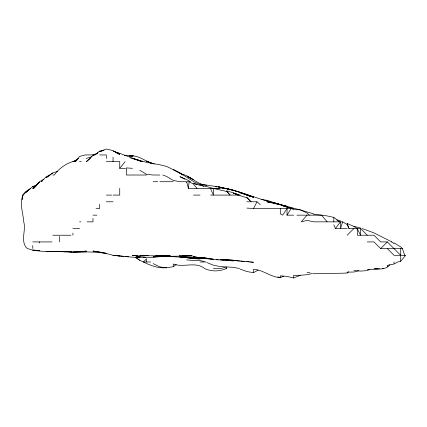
<?xml version="1.0" encoding="UTF-8"?>
<svg xmlns="http://www.w3.org/2000/svg" width="427" height="427" viewBox="0 0 427 427"><rect width="100%" height="100%" fill="white"/><g stroke="black" fill="none" stroke-linecap="round" stroke-linejoin="round"><path stroke-width="0.64" d="M293.68 215.155L286.987 215.155L287.077 208.467L282.685 215.155L280.299 213.82L280.299 208.467M188.398 188.398L189.102 181.71L186.636 181.71L188.398 188.398L220.086 188.702L213.874 188.398M22.231 199.345L22.812 195.086L25.615 192.331L22.935 195.086C19.332 203.887 23.111 212.918 23.757 221.848C26.239 230.318 20.475 239.611 26.079 247.414L27.611 248.605L32.767 250.185L39.46 250.473L32.767 250.105C45.822 252.517 59.123 251.044 72.302 251.994L66.217 251.738L72.91 252.208L86.286 251.743L72.91 251.989L79.598 251.893L86.286 251.065L80.815 251.62M22.273 199.345L22.935 195.086L26.079 191.333L30.664 188.398L26.079 192.326L32.767 186.434L35.809 185.713M367.268 235.229L360.575 228.536L349.003 228.536L347.199 224.575L342.71 221.848L340.506 228.536L340.506 221.848L335.414 228.536L333.818 224.794M153.186 263.624L159.879 266.902L166.567 267.809L173.261 266.726L173.261 264.014C183.551 267.964 195.785 261.041 204.869 268.679C211.546 271.636 219.35 271.604 226.032 268.679L226.78 266.934L233.468 267.334L239.547 268.556M246.849 208.098L253.537 208.467L257.049 201.779L260.23 204.714M226.032 268.679L226.78 267.398M286.987 215.155L291.235 208.467L293.68 209.652L300.368 209.79L307.056 213.03L309.335 215.155M125.501 168.329L119.736 168.329L125.106 161.636M94.292 154.894L85.272 154.948L79.598 156.431L75.365 161.636L77.714 159.335M387.337 266.848L387.337 265.407L394.025 264.041L397.718 261.986L400.718 261.265L405.65 255.298L394.025 255.298L387.337 248.605M37.677 184.053L39.46 182.121L32.767 188.398L33.674 188.398L39.487 181.71L43.928 179.292M307.056 215.155L301.222 221.848L307.056 220.401L313.749 221.848L342.71 221.848M33.674 188.398L36.791 185.014M389.942 264.644C386.595 269.48 380.078 269.282 374.885 268.679M347.199 235.229L353.887 228.536M367.268 241.917L373.956 241.917L380.649 248.605L387.337 241.917L400.718 255.298M313.749 273.2L313.749 273.808C324.899 272.96 336.038 273.664 347.199 272.992L348.624 271.812M90.455 158.417L86.409 161.636L93.545 154.948L97.996 152.818M57.704 171.28L52.841 172.956L46.148 177.728L49.927 175.017L46.148 176.789L41.227 181.71L42.7 180.621M78.589 158.246L74.052 161.636L75.163 161.07M173.261 266.726L176.266 264.537M32.767 188.398L35.857 186.199M49.74 175.017L52.841 172.972M312.532 273.477L307.056 274.705L300.368 275.271L293.68 277.977L286.987 276.429L280.299 275.821L280.299 277.678C270.681 277.086 263.165 269.853 253.537 269.282L253.537 272.682L246.849 271.545L240.155 269.053M97.521 153.32L94.842 154.948L99.667 151.067L103.926 150.16M253.537 272.682L257.999 270.11M369.926 269.229L367.268 270.606L360.575 271.097L353.887 270.515M36.674 184.976L32.767 186.845L33.984 186.482M283.608 276.136L280.299 277.678L277.865 276.84M76.556 160.088L72.91 161.636L75.339 161.07M103.926 150.379L99.667 151.67L106.36 149.023L113.048 150.64L119.736 154.451L113.603 151.115M86.286 158.433L91.762 156.773M358.755 270.697L353.887 272.031L347.199 272.116L347.199 272.992M75.339 160.91C66.927 162.724 59.326 168.131 54.224 175.017L52.841 175.017M379.571 268.77L373.956 269.586L367.268 269.688M93.043 154.948L94.847 154.697M124.604 155.401L126.429 155.204L133.117 156.09L129.472 155.882M129.472 155.972C137.921 154.665 144.934 161.091 152.604 163.696L146.498 161.096L154.302 164.075M129.472 156.042L133.117 155.738L129.472 155.722M224.954 260.273L233.468 260.87L213.399 259.493L200.017 257.929L206.705 258.516C193.314 257.63 179.932 257.385 166.567 256.163L168.393 255.965M179.948 256.163L192.07 255.298L179.948 256.163L179.948 255.298L179.537 255.298M139.81 256.067L141.022 255.986M142.239 255.906L148.324 255.565M59.529 251.492L46.148 251.434L59.529 251.492L66.217 252.005M300.368 275.271L293.68 275.367L293.68 277.977M92.979 154.948L94.367 154.948M99.667 154.948L106.36 154.948L106.36 158.428M79.598 161.636L81.29 161.636M106.36 161.636L119.736 161.636L119.736 168.329M146.498 175.017L126.429 175.017L126.429 168.329M159.879 175.017L153.186 175.017L146.498 174.285L139.81 170.266M153.186 181.71L157.712 181.71M159.879 181.71L173.261 181.71M106.36 195.086L111.596 195.086M113.048 195.086L119.736 195.086L119.736 188.398M193.543 195.086L200.017 195.086M210.655 195.086L238.047 195.086L246.849 197.733L251.039 201.779L246.849 197.189M106.36 201.779L113.048 201.779M246.849 201.779L257.049 201.779M96.043 208.467L99.667 208.467L99.667 204.309M253.537 208.467L291.235 208.467M92.979 215.155L96.94 215.155M296.893 215.155L321.595 215.155L327.125 215.923L333.818 217.386L339.38 221.848M79.598 221.848L80.911 221.848M87.113 221.848L92.979 221.848L92.979 218.357M72.91 228.536L79.598 228.536M335.414 228.536L347.199 228.536M52.841 235.229L70.989 235.229M32.767 241.917L52.057 241.917M387.337 241.917L380.649 241.917L373.956 235.229L357.447 235.229L357.191 228.536L353.887 226.433L347.199 223.508L347.199 224.575M380.649 248.605L402.373 248.605L404.732 255.298M150.619 261.986L143.333 261.986L139.81 260.283L135.348 257.406M200.017 261.986L205.819 261.986L200.017 260.539L193.33 260.486L186.636 259.883M213.399 268.679L220.086 268.679L226.78 266.934L220.086 266.555L213.399 265.172L206.705 262.498M373.956 268.679L377.447 268.679M382.373 268.679L383.526 268.679M79.598 251.765C90.754 252.074 102.138 251.775 112.883 255.298L123.995 256.312M136.16 256.899L139.81 256.99M136.16 256.926L139.81 257.049M183.599 255.666L186.636 255.773C175.508 256.616 164.304 255.842 153.186 257.219C139.821 258.255 126.371 256.739 113.048 255.298L119.736 255.986M164.742 256.157L173.261 256.691L166.567 256.163M206.705 258.447L193.33 257.855L184.208 256.867M126.429 256.499L128.255 256.584L125.212 256.403M143.456 257.267L145.281 257.38L144.064 257.284M186.636 256.563L204.885 257.999M155.62 255.576L166.567 255.741L170.288 255.298L159.879 255.853L139.81 255.698L146.498 255.624L139.81 256.189L132.322 255.298L137.985 255.885M200.017 259.066L193.33 258.613L181.165 256.873M126.429 167.907L132.429 168.329M240.764 261.1L244.415 261.356M200.017 184.058L220.086 187.149L233.468 190.234M313.749 214.418L321.595 215.155L327.125 221.848M250.564 261.986L253.537 262.269L233.468 260.422L239.547 260.998M215.832 186.711L217.049 186.829L215.832 186.716M220.695 259.856L223.737 260.155M207.922 258.57L209.748 258.757M216.441 259.429L218.261 259.611M307.056 272.522L310.098 272.832M124.604 155.471L126.429 155.663M99.667 251.978L92.979 251.044L106.36 253.366L100.276 252.106M193.33 256.76L213.399 259.216L206.705 258.196M246.849 261.527L249.325 261.831M186.636 257.7L193.33 258.613L190.896 258.095M224.981 188.398L220.086 187.683L226.78 188.515L240.155 192.321M261.441 199.42L266.918 200.322L290.499 208.125M220.086 187.485C240.78 190.709 259.797 200.242 280.299 204.528L273.606 202.638L278.473 204.25M116.699 152.765L119.736 153.32L139.202 160.733M293.68 208.648L282.733 205.947M116.699 152.845L119.736 153.458L116.091 152.53M225.387 188.398L231.034 189.727L226.78 188.686M226.78 188.766L233.468 190.325M206.705 185.35C199.094 184.944 193.885 179.089 187.197 176.303M266.918 201.01L299.749 209.822M353.887 226.331L360.575 228.013M313.749 213.879L300.368 209.993M283.944 206.31L286.987 207.1M139.81 160.952L142.437 161.636L139.81 160.888L141.929 161.636M280.299 204.853L266.918 201.779L269.96 202.595M226.78 191.493L226.78 190.912L230.014 195.086L226.78 191.493L213.399 188.488L213.399 195.086L210.495 188.398M130.683 158.054L132.509 158.561M133.726 158.903L139.81 160.648L133.117 158.524L146.498 162.356L159.879 164.779L166.567 166.407L179.948 172.962L193.842 181.71L203.668 186.279M213.078 188.398L206.705 186.567L200.017 185.382L193.33 183.087M226.78 190.912L233.468 192.844L238.047 195.086L234.039 193.346M240.155 195.075L233.468 193.095L238.784 194.888M234.076 190.421L246.849 194.685L251.161 196.655L246.849 194.723L253.537 197.098L240.764 192.55M336.86 219.798L340.506 220.914M266.918 200.791L269.853 201.779M117.916 153.4L119.736 154.019L113.603 151.083M362.085 228.536L373.956 232.886L391.863 241.917M162.762 175.017L166.567 176.404L173.261 180.418L179.948 181.71L185.697 181.71L186.636 182.201M179.948 173.213L186.636 175.678L193.33 179.714L187.197 176.319M249.886 196.265L246.849 195.086L248.674 195.849M193.938 183.583L196.975 184.774M173.261 169.54L179.948 172.876L182.964 175.017L173.261 169.572M184.966 179.217L179.948 176.687L186.636 179.564L190.522 181.71M189.102 181.71L193.33 183.962L197.018 188.398M394.025 242.856L400.718 246.897L402.57 248.605M391.548 241.917L394.025 243.513M135.69 257.214L139.81 260.283M357.191 228.536L360.575 235.229L360.575 228.536M347.199 223.508L349.003 228.536M400.718 248.605L400.718 261.265M394.025 261.986L394.025 263.582M333.818 217.386L333.818 221.848M166.567 267.809L166.567 267.708C158.385 268.572 150.55 265.53 143.333 261.986L146.498 258.869L146.498 261.986M113.048 157.131L113.048 161.636M72.91 233.11L72.91 235.229M59.529 236.425L59.529 241.917M39.46 241.917L39.46 242.979M32.767 245.584L32.767 248.466M26.079 191.333L26.079 191.872M166.567 256.003L159.879 256.739L153.186 256.894L166.567 256.003M226.78 259.627L220.086 259.483L233.468 260.251L226.78 259.627M186.636 257.198L179.948 257.017L186.636 257.209M200.017 257.572L193.33 257.001L206.705 258.159L200.017 257.572M220.086 187.122L218.261 186.946L220.086 187.149M286.987 206.342L280.299 204.602L286.987 206.358M253.537 197.279L240.155 192.753L253.537 197.279"/></g></svg>
